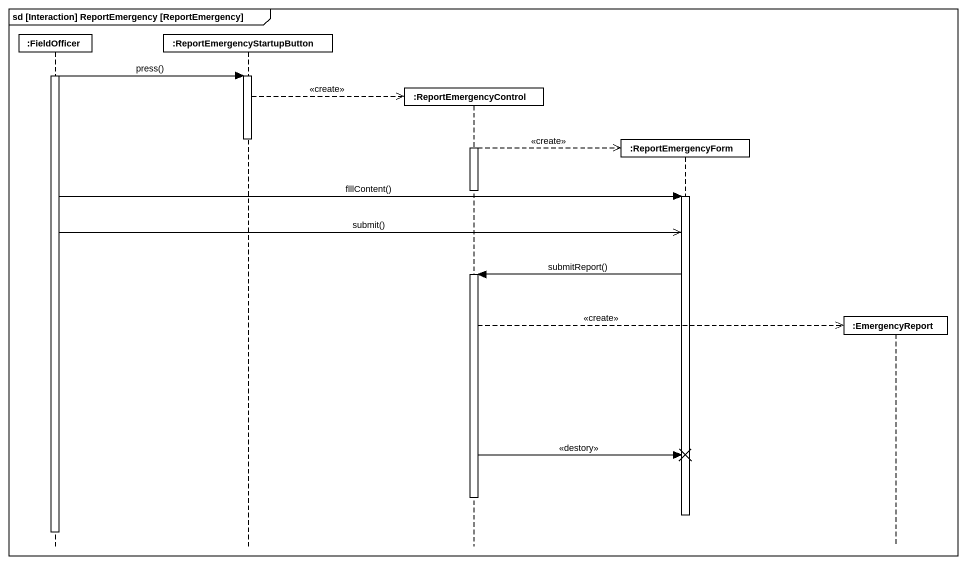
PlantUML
@startuml
mainframe sd [Interaction] ReportEmergency [ReportEmergency]
hide footbox
participant ":FieldOfficer" as FieldOfficer
participant ":ReportEmergencyStartupButton" as ReportEmergencyStartupButton
participant ":ReportEmergencyControl" as ReportEmergencyControl
participant ":ReportEmergencyForm" as ReportEmergencyForm
participant ":EmergencyReport" as EmergencyReport

activate FieldOfficer
FieldOfficer -> ReportEmergencyStartupButton : press()
activate ReportEmergencyStartupButton
ReportEmergencyStartupButton -->> ReportEmergencyControl ** : <<create>>
deactivate ReportEmergencyStartupButton
activate ReportEmergencyControl
ReportEmergencyControl -->> ReportEmergencyForm ** : <<create>>
deactivate ReportEmergencyControl
FieldOfficer -> ReportEmergencyForm : flllContent()
activate ReportEmergencyForm
FieldOfficer ->> ReportEmergencyForm : submit()
ReportEmergencyForm -> ReportEmergencyControl : submitReport()
activate ReportEmergencyControl
ReportEmergencyControl -->> EmergencyReport ** : <<create>>
ReportEmergencyControl -> ReportEmergencyForm !! : <<destory>>
deactivate ReportEmergencyControl
deactivate ReportEmergencyForm
deactivate FieldOfficer
@enduml
